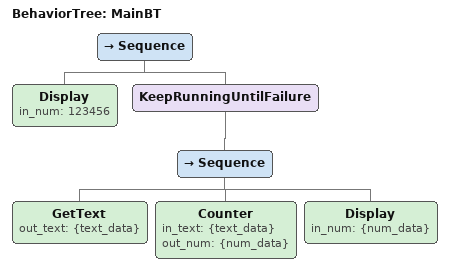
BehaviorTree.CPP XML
<?xml version="1.0" encoding="UTF-8"?>
<root BTCPP_format="4">
  <BehaviorTree ID="MainBT">
    <Sequence>
      <Display in_num="123456"/>
      <KeepRunningUntilFailure>
        <Sequence>
          <GetText out_text="{text_data}"/>
          <Counter in_text="{text_data}"
                   out_num="{num_data}"/>
          <Display in_num="{num_data}"/>
        </Sequence>
      </KeepRunningUntilFailure>
    </Sequence>
  </BehaviorTree>

</root>
